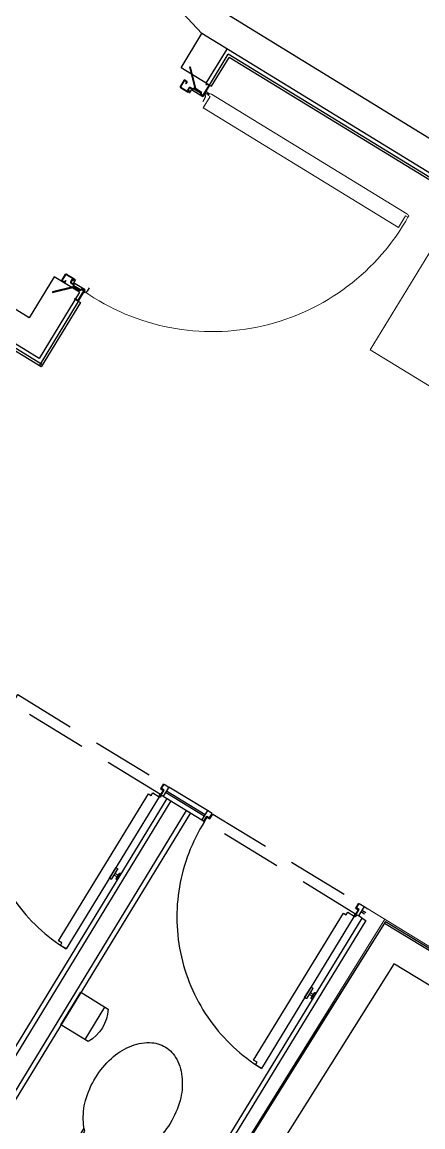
# Model space of a CAD drawing. Header units: centimetres. Extents: x 139057 to 200038, y 34824 to 80516.
# Drawn here: x 166933 to 167095.9, y 47083.6 to 47532.4 of the extents above; entities that cross this region are included whole.
import ezdxf

# ---------------------------------------------------------------- set-up
doc = ezdxf.new("R2010")
doc.units = ezdxf.units.CM
doc.header["$LTSCALE"] = 100
for name, pattern in [('AWP0BLEVP1$0$HIDDEN2', [4.7625, 3.175, -1.5875]), ('AWP0BLEVP1$0$PL-CU-W$0$HIDDEN', [0.375, 0.25, -0.125]), ('B-CORE-P1$0$HIDDEN', [9.525, 6.35, -3.175]), ('B-CORE-P1$0$HIDDEN2', [4.7625, 3.175, -1.5875])]:
    doc.linetypes.add(name, pattern=pattern)
doc.layers.get('0').update_dxf_attribs({"lineweight": 0})
doc.layers.add('437_RIVESTIMENTI_001-AM_0', color=13, linetype='Continuous', lineweight=0)
doc.layers.add('441_SERRAMENTI_001-AM_0', color=1, linetype='Continuous', lineweight=0)
for name, color, linetype in [('A-FIN-PIASTR-F01', 13, 'Continuous'), ('A-MCLS3-15', 50, 'Continuous'), ('A-MCLS4-12', 61, 'Continuous'), ('A-SANITARI', 6, 'Continuous'), ('A-SI-PORTE', 5, 'Continuous'), ('AWP0BLEVP1$0$A-DOOR-INTR', 5, 'Continuous'), ('AWP0BLEVP1$0$A-DOOR-SWING', 11, 'AWP0BLEVP1$0$HIDDEN2'), ('AWP0BLEVP1$0$A-FIXT', 2, 'Continuous'), ('AWP0BLEVP1$0$A-HTCH', 50, 'Continuous'), ('AWP0BLEVP1$0$A-MLWK', 2, 'Continuous'), ('AWP0BLEVP1$0$A-SCRN-40', 40, 'Continuous'), ('B-CORE-P1$0$A-DOOR', 1, 'Continuous'), ('B-CORE-P1$0$A-FIXT', 2, 'Continuous')]:
    doc.layers.add(name, color=color, linetype=linetype)

# ---------------------------------------------------------------- blocks, each defined once
blk = doc.blocks.new('AWP0BLEVP1$0$ARCTTOL5')
for p, q in [((0, 4.35), (7.18, 4.35)), ((0, -4.35), (0, 4.35)), ((6, 4), (6.81, 4)), ((6, 4), (6, -4)), ((0, -4.35), (7.18, -4.35)), ((6, -4), (6.81, -4))]:
    blk.add_line(p, q)
for points in [[(25, 0, 0.13438), (24.31, 2.54, 0.106842), (22.07, 4.95, 0.082314), (18.96, 6.44, 0.07067), (15, 7, 0.07067), (11.04, 6.44, 0.082314), (7.93, 4.95, 0.047192), (6.81, 4, 0.13438)], [(6.81, -4, 0.047192), (7.93, -4.95, 0.082314), (11.04, -6.44, 0.07067), (15, -7, 0.07067), (18.96, -6.44, 0.082314), (22.07, -4.95, 0.106842), (24.31, -2.54, 0.13438), (25, 0, 0.13438)]]:
    blk.add_lwpolyline(points, format="xyb")
blk = doc.blocks.new('AWP0BLEVP1$0$plan_toilet_tissue_1')
at = {"layer": 'AWP0BLEVP1$0$A-FIXT'}
blk.add_line((115, 77.5), (115, -77.5), dxfattribs=at)
blk.add_lwpolyline([(130, 77.5), (0, 77.5), (0, -77.5), (130, -77.5)], dxfattribs=at)
blk.add_arc((-10.2, 0), 160.2, 331.0594, 28.9406, dxfattribs=at)
blk = doc.blocks.new('AWP0BLEVP1$0$COAT HOOK')
at = {"layer": 'AWP0BLEVP1$0$A-FIXT'}
for p, q in [((0, 25), (0, -25)), ((7, 25), (0, 25)), ((10, 22), (10, -22)), ((10, 4), (24.6, 4)), ((24.6, 13), (24.6, -13)), ((26.6, 15), (27.6, 15)), ((29.6, 13), (29.6, -13)), ((0, -25), (7, -25)), ((10, -4), (24.6, -4)), ((26.6, -15), (27.6, -15))]:
    blk.add_line(p, q, dxfattribs=at)
for centre, radius, start, end in [((7, 22), 3, 0, 90), ((26.6, 13), 2, 90, 180), ((27.6, 13), 2, 0, 90), ((7, -22), 3, 270, 0), ((26.6, -13), 2, 180, 270), ((27.6, -13), 2, 270, 0)]:
    blk.add_arc(centre, radius, start, end, dxfattribs=at)
blk = doc.blocks.new('B-CORE-P1$0$A$C7D027E65')
at = {"layer": 'B-CORE-P1$0$A-DOOR'}
h = blk.add_hatch(dxfattribs=at)
h.set_pattern_fill('NET3', color=256, scale=4, style=0)
h.set_pattern_definition([(1e-14, (-5763.914, -602.57), (0, 12.7), []), (60, (-5763.914, -602.57), (-10.998523, 6.35), []), (120, (-5763.914, -602.57), (-10.998523, -6.35), [])])
edge = h.paths.add_edge_path()
edge.add_line((264.8, 332.5), (264.8, 331.2))
edge.add_line((264.8, 331.2), (262.7, 331.2))
edge.add_line((262.7, 331.2), (262.4, 331.8))
edge.add_line((262.4, 331.8), (260.5, 332.6))
edge.add_arc((263.1, 355.7), 23.2, 263.5586, 274.139)
h = blk.add_hatch(dxfattribs=at)
h.set_pattern_fill('NET3', color=4, scale=4, angle=270, style=0)
h.set_pattern_definition([(92.5944, (-366.613, -5814.528), (12.686983, 0.57487), []), (32.5944, (-366.613, -5814.528), (6.841342, -10.699815), []), (332.5944, (-366.613, -5814.528), (-5.84564, -11.274684), [])])
edge = h.paths.add_edge_path()
edge.add_line((297.9, 249.7), (296.5, 249.7))
edge.add_line((296.5, 249.7), (296.6, 247.4))
edge.add_line((296.6, 247.4), (297.4, 246.8))
edge.add_line((297.4, 246.8), (298.1, 245.7))
edge.add_arc((316, 248.7), 18.2, 176.8738, 189.4559, ccw=False)
at = {"layer": 'B-CORE-P1$0$A-DOOR', "linetype": 'B-CORE-P1$0$HIDDEN'}
for p, q in [((228.5, 287.2), (243.7, 287.2, 0)), ((228.5, 222.2), (243.7, 222.2, 0))]:
    blk.add_line(p, q, dxfattribs=at)
at = {"layer": 'B-CORE-P1$0$A-DOOR'}
for p, q in [((243.7, 232.2, 0), (243.7, 287.2, 0)), ((254.5, 232.2, 0), (243.7, 232.2, 0)), ((254.5, 226, 0), (254.5, 232.2, 0))]:
    blk.add_line(p, q, dxfattribs=at)
at = {"layer": 'B-CORE-P1$0$A-DOOR', "color": 4}
for p, q in [((262.9, 232, 0), (262.7, 232.7, 0)), ((264.3, 232.5, 0), (264.3, 232.7, 0)), ((266.9, 232.4, 0), (267, 232.7, 0)), ((268.2, 231.7, 0), (268.6, 232.7, 0))]:
    blk.add_line(p, q, dxfattribs=at)
at = {"layer": 'B-CORE-P1$0$A-DOOR', "color": 4, "elevation": 0}
for points in [[(253.2, 317.7), (260.2, 317.7, 0.414214), (263.2, 320.7), (263.2, 329.7, 0.414214), (260.2, 332.7), (231.2, 332.7, 0.414214), (228.2, 329.7), (228.2, 295.7, 0.414214), (231.2, 292.7), (234.2, 292.7, 0.414214), (237.2, 295.7), (237.2, 296.7, -0.414214), (238.2, 297.7), (247, 297.7, -0.414214), (248, 296.7), (248, 284.7, 0.414214), (251, 281.7), (252, 281.7, -0.414214), (253, 280.7), (253, 248.7, -0.414214), (252, 247.7), (251, 247.7, 0.414214), (248, 244.7), (248, 235.7, 0.414214), (251, 232.7), (295.2, 232.7, 0.414214), (298.2, 235.7), (298.2, 244.7, 0.414214), (295.2, 247.7), (293.2, 247.7), (293.2, 245.7)], [(253.2, 317.7), (253.2, 319.7), (260.2, 319.7, 0.414214), (261.2, 320.7), (261.2, 329.7, 0.414214), (260.2, 330.7), (231.2, 330.7, 0.414214), (230.2, 329.7), (230.2, 295.7, 0.414214), (231.2, 294.7), (234.2, 294.7, 0.414214), (235.2, 295.7), (235.2, 296.7, -0.414214), (238.2, 299.7), (247, 299.7, -0.414214), (250, 296.7), (250, 284.7, 0.414214), (251, 283.7), (252, 283.7, -0.414214), (255, 280.7), (255, 248.7, -0.414214), (252, 245.7), (251, 245.7, 0.414214), (250, 244.7), (250, 235.7, 0.414214), (251, 234.7), (295.2, 234.7, 0.414214), (296.2, 235.7), (296.2, 244.7, 0.414214), (295.2, 245.7), (293.2, 245.7)], [(297.9, 249.7), (297.9, 249.7), (296.5, 249.7), (296.6, 247.4), (297.4, 246.8), (298.1, 245.7, -0.054955), (297.9, 249.7, -5.624069)]]:
    blk.add_lwpolyline(points, format="xyb", dxfattribs=at)
at = {"layer": 'B-CORE-P1$0$A-DOOR', "color": 11, "linetype": 'B-CORE-P1$0$HIDDEN2', "elevation": 0}
blk.add_lwpolyline([(257.9, 248.6), (255.9, 248.6), (255.9, 276.7), (320.3, 341.1), (321.7, 339.7), (257.9, 275.9), (257.9, 248.6)], dxfattribs=at)
at = {"layer": 'B-CORE-P1$0$A-DOOR', "elevation": 0}
blk.add_lwpolyline([(264.8, 332.5), (264.8, 332.5), (264.8, 331.2), (262.7, 331.2), (262.4, 331.8), (260.5, 332.6, 0.046198), (264.8, 332.5, 5.624069)], format="xyb", dxfattribs=at)
at = {"layer": 'B-CORE-P1$0$A-DOOR', "color": 4, "elevation": 0}
blk.add_lwpolyline([(263.8, 222.9), (263.8, 216.8), (266.8, 216.8), (266.8, 222.9)], dxfattribs=at)
at = {"layer": 'B-CORE-P1$0$A-DOOR', "color": 4}
blk.add_circle((265.3, 227.6, 0), 5, dxfattribs=at)
at = {"layer": 'B-CORE-P1$0$A-DOOR'}
blk.add_arc((242.2, 243.9, 0), 21.7, 274.0765, 304.4204, dxfattribs=at)
blk = doc.blocks.new('B-CORE-P1$0$metal-jambl')
at = {"layer": 'B-CORE-P1$0$A-DOOR'}
h = blk.add_hatch(dxfattribs=at)
h.set_pattern_fill('NET3', color=256, scale=4, angle=450, style=0)
h.set_pattern_definition([(272.5944, (-16591649.667, 36014377.735), (-12.686983, -0.57487), []), (212.5944, (-16591649.667, 36014377.735), (-6.841342, 10.699815), []), (152.5944, (-16591649.667, 36014377.735), (5.84564, 11.274684), [])])
edge = h.paths.add_edge_path()
edge.add_line((-16592314.1, 36008313.5), (-16592312.8, 36008313.5))
edge.add_line((-16592312.8, 36008313.5), (-16592312.8, 36008315.8))
edge.add_line((-16592312.8, 36008315.8), (-16592313.6, 36008316.4))
edge.add_line((-16592313.6, 36008316.4), (-16592314.4, 36008317.5))
edge.add_arc((-16592332.3, 36008314.5), 18.2, -3.1262, 9.4559, ccw=False)
h = blk.add_hatch(dxfattribs=at)
h.set_pattern_fill('NET3', color=256, scale=4, angle=180, style=0)
h.set_pattern_definition([(180, (-16586252.366, 36009165.777), (-2e-08, -12.7), []), (240, (-16586252.366, 36009165.777), (10.998523, -6.35), []), (300, (-16586252.366, 36009165.777), (10.998523, 6.35), [])])
edge = h.paths.add_edge_path()
edge.add_line((-16592281.1, 36008230.7), (-16592281.1, 36008232.1))
edge.add_line((-16592281.1, 36008232.1), (-16592278.9, 36008232.1))
edge.add_line((-16592278.9, 36008232.1), (-16592278.6, 36008231.4))
edge.add_line((-16592278.6, 36008231.4), (-16592276.8, 36008230.6))
edge.add_arc((-16592279.4, 36008207.5), 23.2, 83.5586, 94.139)
for p, q in [((-16592270.8, 36008337.2, 0), (-16592270.8, 36008331, 0)), ((-16592270.8, 36008331, 0), (-16592260, 36008331, 0)), ((-16592260, 36008331, 0), (-16592260, 36008276, 0))]:
    blk.add_line(p, q, dxfattribs=at)
at = {"layer": 'B-CORE-P1$0$A-DOOR', "linetype": 'B-CORE-P1$0$HIDDEN'}
for p, q in [((-16592244.8, 36008341, 0), (-16592260, 36008341, 0)), ((-16592244.8, 36008276, 0), (-16592260, 36008276, 0))]:
    blk.add_line(p, q, dxfattribs=at)
at = {"layer": 'B-CORE-P1$0$A-DOOR', "color": 11, "linetype": 'B-CORE-P1$0$HIDDEN2', "elevation": 0}
blk.add_lwpolyline([(-16592274.2, 36008314.6), (-16592272.2, 36008314.6), (-16592272.2, 36008286.5), (-16592336.6, 36008222.1), (-16592338, 36008223.5), (-16592274.2, 36008287.3), (-16592274.2, 36008314.6)], dxfattribs=at)
at = {"layer": 'B-CORE-P1$0$A-DOOR', "color": 4}
for points in [[(-16592269.5, 36008245.5), (-16592276.5, 36008245.5, 0.414214), (-16592279.5, 36008242.5), (-16592279.5, 36008233.5, 0.414214), (-16592276.5, 36008230.5), (-16592247.5, 36008230.5, 0.414214), (-16592244.5, 36008233.5), (-16592244.5, 36008267.5, 0.414214), (-16592247.5, 36008270.5), (-16592250.5, 36008270.5, 0.414214), (-16592253.5, 36008267.5), (-16592253.5, 36008266.5, -0.414214), (-16592254.5, 36008265.5), (-16592263.3, 36008265.5, -0.414214), (-16592264.3, 36008266.5), (-16592264.3, 36008278.5, 0.414214), (-16592267.3, 36008281.5), (-16592268.3, 36008281.5, -0.414214), (-16592269.3, 36008282.5), (-16592269.3, 36008314.5, -0.414214), (-16592268.3, 36008315.5), (-16592267.3, 36008315.5, 0.414214), (-16592264.3, 36008318.5), (-16592264.3, 36008327.5, 0.414214), (-16592267.3, 36008330.5), (-16592311.5, 36008330.5, 0.414214), (-16592314.5, 36008327.5), (-16592314.5, 36008318.5, 0.414214), (-16592311.5, 36008315.5), (-16592309.5, 36008315.5), (-16592309.5, 36008317.5)], [(-16592269.5, 36008245.5), (-16592269.5, 36008243.5), (-16592276.5, 36008243.5, 0.414214), (-16592277.5, 36008242.5), (-16592277.5, 36008233.5, 0.414214), (-16592276.5, 36008232.5), (-16592247.5, 36008232.5, 0.414214), (-16592246.5, 36008233.5), (-16592246.5, 36008267.5, 0.414214), (-16592247.5, 36008268.5), (-16592250.5, 36008268.5, 0.414214), (-16592251.5, 36008267.5), (-16592251.5, 36008266.5, -0.414214), (-16592254.5, 36008263.5), (-16592263.3, 36008263.5, -0.414214), (-16592266.3, 36008266.5), (-16592266.3, 36008278.5, 0.414214), (-16592267.3, 36008279.5), (-16592268.3, 36008279.5, -0.414214), (-16592271.3, 36008282.5), (-16592271.3, 36008314.5, -0.414214), (-16592268.3, 36008317.5), (-16592267.3, 36008317.5, 0.414214), (-16592266.3, 36008318.5), (-16592266.3, 36008327.5, 0.414214), (-16592267.3, 36008328.5), (-16592311.5, 36008328.5, 0.414214), (-16592312.5, 36008327.5), (-16592312.5, 36008318.5, 0.414214), (-16592311.5, 36008317.5), (-16592309.5, 36008317.5)]]:
    blk.add_lwpolyline(points, format="xyb", dxfattribs=at)
at = {"layer": 'B-CORE-P1$0$A-DOOR', "elevation": 0}
for points in [[(-16592314.1, 36008313.5), (-16592314.1, 36008313.5), (-16592312.8, 36008313.5), (-16592312.8, 36008315.8), (-16592313.6, 36008316.4), (-16592314.4, 36008317.5, -0.054955), (-16592314.1, 36008313.5, -5.624069)], [(-16592281.1, 36008230.7), (-16592281.1, 36008230.7), (-16592281.1, 36008232.1), (-16592278.9, 36008232.1), (-16592278.6, 36008231.4), (-16592276.8, 36008230.6, 0.046198), (-16592281.1, 36008230.7, 5.624069)]]:
    blk.add_lwpolyline(points, format="xyb", dxfattribs=at)
at = {"layer": 'B-CORE-P1$0$A-DOOR'}
blk.add_arc((-16592258.5, 36008319.3, 0), 21.7, 94.0765, 124.4204, dxfattribs=at)

msp = doc.modelspace()

# ---------------------------------------------------------------- linework, layer by layer
at = {"layer": '437_RIVESTIMENTI_001-AM_0'}
msp.add_arc((170587.12, 52729.8, 0), 6810.91, 234.998411, 237.877256, dxfattribs=at)
at = {"layer": '441_SERRAMENTI_001-AM_0'}
for p, q in [((167111.36, 47459.66, 0), (167074.43, 47399.26, 0)), ((167206.67, 47318.4, 0), (167074.43, 47399.26, 0)), ((167073.57, 47172.16, 0), (167105.38, 47152.71, 0)), ((167080.37, 47167.96, 0), (166999.45, 47038.01, 0))]:
    msp.add_line(p, q, dxfattribs=at)
at = {"layer": '441_SERRAMENTI_001-AM_0', "elevation": 0}
msp.add_lwpolyline([(167009.42, 47502.18), (167008.5, 47502.74), (167008.83, 47503.28, -0.133179), (167009.94, 47503.04), (167089.39, 47454.52, -0.133179), (167090.11, 47453.64), (167089.78, 47453.1), (167088.87, 47453.66), (167086, 47448.97), (167007.88, 47496.68), (167006.55, 47497.49)], format="xyb", close=True, dxfattribs=at)
at = {"layer": '441_SERRAMENTI_001-AM_0'}
msp.add_arc((167010.33, 47497.86, 0), 91.21, 235.1168, 330.9951, dxfattribs=at)
at = {"layer": 'A-FIN-PIASTR-F01'}
for p, q in [((167009.1, 47506.81, 0), (167016.76, 47519.35, 0)), ((167009.96, 47506.29, 0), (167017.09, 47517.97, 0)), ((167112.79, 47460.65, 0), (167016.76, 47519.35, 0)), ((167111.67, 47460.16, 0), (167017.09, 47517.97, 0)), ((167007.82, 47507.6, 0), (167009.96, 47506.29, 0)), ((166940.72, 47392.28, 0), (166863.19, 47439.83, 0)), ((166941.24, 47393.13, 0), (166863.83, 47440.61, 0)), ((166955.83, 47418.94, 0), (166939.87, 47392.8, 0)), ((166956.73, 47418.43, 0), (166940.72, 47392.28, 0)), ((166954.55, 47419.72, 0), (166956.73, 47418.43, 0))]:
    msp.add_line(p, q, dxfattribs=at)
at = {"layer": 'A-MCLS3-15'}
for centre, radius, start, end in [((170588.1, 52731.29, 0), 6792.69, 234.935753, 237.877029), ((170586.62, 52729.07, 0), 6805.03, 234.984808, 237.877227)]:
    msp.add_arc(centre, radius, start, end, dxfattribs=at)
at = {"layer": 'A-MCLS4-12'}
for p, q in [((166890.51, 47652.44, 0), (167006.04, 47527.69, 0)), ((167252.31, 47390.84, 0), (167013.71, 47537.06, 0)), ((166997.58, 47513.85, 0), (167006.04, 47527.69, 0)), ((167246.2, 47380.85, 0), (167006.04, 47527.69, 0)), ((167007.82, 47507.6, 0), (167016.27, 47521.43, 0)), ((167007.83, 47507.59, 0), (166997.58, 47513.85, 0)), ((166935.91, 47412.22, 0), (166872.19, 47451.18, 0)), ((166939.89, 47395.72, 0), (166864.79, 47441.78, 0)), ((166946.07, 47428.86, 0), (166935.91, 47412.22, 0)), ((166956.31, 47422.61, 0), (166946.07, 47428.86, 0)), ((166956.31, 47422.61, 0), (166939.89, 47395.72, 0)), ((167080.26, 47166.42, 0), (166966.08, 46984.96, 0)), ((167080.26, 47166.42, 0), (167137.8, 47131.25, 0)), ((167084.23, 47149.92, 0), (166976.31, 46978.7, 0)), ((167084.32, 47149.87, 0), (167141.77, 47114.75, 0))]:
    msp.add_line(p, q, dxfattribs=at)
at = {"layer": 'AWP0BLEVP1$0$A-DOOR-INTR', "elevation": 0}
for points in [[(166984.31, 47218.91), (166985.42, 47218.24), (166986.05, 47219.26), (166988.69, 47217.64), (166950.93, 47155.88), (166948.54, 47157.34), (166949.16, 47158.36), (166947.8, 47159.2)], [(167063.62, 47170.41), (167064.73, 47169.74), (167065.35, 47170.76), (167068, 47169.14), (167030.23, 47107.38), (167027.84, 47108.84), (167028.47, 47109.86), (167027.1, 47110.7)]]:
    msp.add_lwpolyline(points, close=True, dxfattribs=at)
at = {"layer": 'AWP0BLEVP1$0$A-DOOR-SWING'}
for centre, start, end in [((166988.82, 47217.38, 0), 147.5823, 238.3643), ((167068.12, 47168.88, 0), 147.5756, 238.3642)]:
    msp.add_arc(centre, 72.24, start, end, dxfattribs=at)
at = {"layer": 'AWP0BLEVP1$0$A-HTCH', "linetype": 'AWP0BLEVP1$0$PL-CU-W$0$HIDDEN'}
for p, q in [((166989.24, 47218.56, 0), (166988.73, 47218.17, 0)), ((166989.51, 47218.4, 0), (166989.39, 47217.77, 0)), ((167068.55, 47170.07, 0), (167068.04, 47169.68, 0)), ((167068.82, 47169.91, 0), (167068.7, 47169.28, 0))]:
    msp.add_line(p, q, dxfattribs=at)
at = {"layer": 'AWP0BLEVP1$0$A-HTCH', "linetype": 'AWP0BLEVP1$0$PL-CU-W$0$HIDDEN', "elevation": 0}
for points in [[(166990.44, 47222.99), (166989.21, 47220.99), (166990.32, 47220.31), (166989.25, 47218.56), (166927.84, 47256.11), (166928.9, 47257.86), (166930.01, 47257.18), (166931.24, 47259.19)], [(167069.75, 47174.5), (167068.52, 47172.49), (167069.63, 47171.82), (167068.56, 47170.07), (167007.14, 47207.62), (167008.21, 47209.37), (167009.32, 47208.69), (167010.55, 47210.69)]]:
    msp.add_lwpolyline(points, close=True, dxfattribs=at)
at = {"layer": 'AWP0BLEVP1$0$A-HTCH', "linetype": 'AWP0BLEVP1$0$PL-CU-W$0$HIDDEN'}
for centre in [(166989.01, 47217.89, 0), (167068.32, 47169.39, 0)]:
    msp.add_circle(centre, 0.4, dxfattribs=at)
at = {"layer": 'AWP0BLEVP1$0$A-MLWK'}
for p, q in [((167008.32, 47212.06, 0), (166992.65, 47221.63, 0)), ((166990.36, 47217.88, 0), (167006.02, 47208.3, 0)), ((167006.96, 47209.84, 0), (166991.3, 47219.42, 0)), ((166991.72, 47220.1, 0), (167007.38, 47210.52, 0)), ((167071.03, 47171.61, 0), (167072.63, 47170.63, 0)), ((167071.97, 47173.14, 0), (167073.57, 47172.16, 0)), ((167071.27, 47168.41, 0), (167069.71, 47169.37, 0)), ((167072.21, 47169.95, 0), (167070.61, 47170.92, 0))]:
    msp.add_line(p, q, dxfattribs=at)
at = {"layer": 'AWP0BLEVP1$0$A-MLWK', "elevation": 0}
for points in [[(166989.62, 47221.09), (166990.69, 47222.83), (166992.66, 47221.63), (166990.36, 47217.88), (166989.51, 47218.4), (166990.73, 47220.41)], [(166991.92, 47216.93), (166993.45, 47215.99), (166914.28, 47086.47), (166912.74, 47087.41)], [(166999.85, 47212.08), (167001.39, 47211.14), (166922.21, 47081.62), (166920.68, 47082.56)], [(167009.21, 47209.11), (167010.28, 47210.86), (167008.32, 47212.06), (167006.02, 47208.3), (167006.88, 47207.78), (167008.1, 47209.79)], [(167068.93, 47172.59), (167070, 47174.34), (167071.97, 47173.14), (167069.67, 47169.39), (167068.82, 47169.91), (167070.04, 47171.91)], [(167071.23, 47168.44), (167072.76, 47167.5), (166993.59, 47037.98), (166992.05, 47038.92)]]:
    msp.add_lwpolyline(points, close=True, dxfattribs=at)
at = {"layer": 'AWP0BLEVP1$0$A-SCRN-40'}
for q in [(167000.12, 47038.28, 0), (167105.58, 47151.89, 0)]:
    msp.add_line((167080.63, 47167.02, 0), q, dxfattribs=at)

# ---------------------------------------------------------------- block references
at = {"layer": 'A-SANITARI', "extrusion": (0, 0, -1), "xscale": 2.540000000182006, "yscale": 2.540000000182006, "zscale": -2.539999999964586, "rotation": 121.4426037675602}
msp.add_blockref('AWP0BLEVP1$0$ARCTTOL5', (-166958.09, 47061.8, 0), dxfattribs=at)
at = {"layer": 'A-SI-PORTE', "xscale": 0.1, "yscale": 0.1, "zscale": 0.1, "rotation": 58.5853326263641}
msp.add_blockref('B-CORE-P1$0$A$C7D027E65', (167013.58, 47469.1, 0), dxfattribs=at)
at = {"layer": 'AWP0BLEVP1$0$A-FIXT', "xscale": -0.1, "yscale": 0.1, "zscale": 0.1, "rotation": 148.5573961512414}
for name, p in [('AWP0BLEVP1$0$COAT HOOK', (166969.8, 47186.75, 0)), ('AWP0BLEVP1$0$COAT HOOK', (167049.11, 47138.26, 0)), ('AWP0BLEVP1$0$plan_toilet_tissue_1', (166952.8, 47131.65, 0))]:
    msp.add_blockref(name, p, dxfattribs=at)
at = {"layer": 'B-CORE-P1$0$A-FIXT', "xscale": -0.1, "yscale": 0.1, "zscale": 0.1, "rotation": 238.5853326263642}
msp.add_blockref('B-CORE-P1$0$metal-jambl', (-2041219.76, 3340291.43, 0), dxfattribs=at)

doc.saveas('drawing.dxf')
